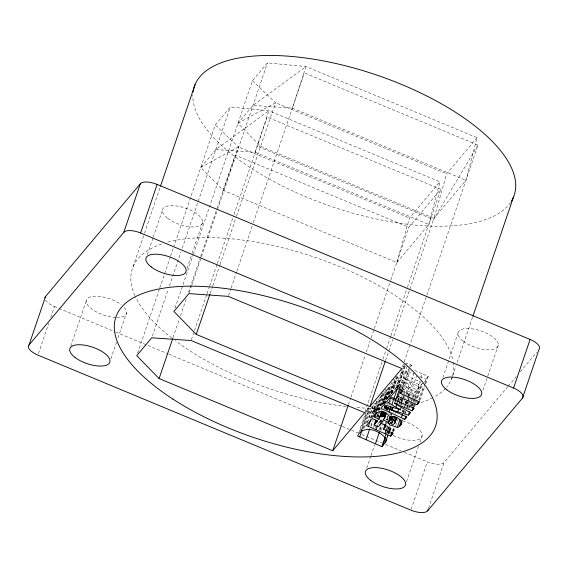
<?xml version="1.0" encoding="UTF-8"?>
<svg xmlns="http://www.w3.org/2000/svg" width="568" height="568" viewBox="0 0 568 568"><rect width="100%" height="100%" fill="white"/><g stroke="black" fill="none" stroke-linecap="round" stroke-linejoin="round"><path stroke-width="0.43" stroke-dasharray="2.84 2.13" d="M215.826 149.576L255.181 152.309L268.863 110.746L215.826 149.576L200.809 167.425L223.189 190.351L396.805 262.522L428.805 224.481L439.909 181.845L268.863 110.746L230.296 107.075L215.279 124.917L174.042 246.058M393.865 336.128L433.959 218.346L465.959 180.304L477.063 137.676L306.017 66.577L267.443 62.899L252.433 80.748L193.539 253.754M396.805 262.522L409.493 218.013L439.909 181.845M477.063 137.676L446.647 173.836L433.959 218.346L260.336 146.182L237.964 123.249L252.98 105.407L306.017 66.577L292.335 108.133L252.98 105.407M393.39 391.998C391.785 389.243 387.596 390.685 387.603 393.837L383.684 391.764L377.237 410.685M38.468 353.438L48.727 323.284M50.722 317.427L54.429 306.535A14.072 5.794 18.8 0 1 45.582 300.152M70.815 346.132L86.215 300.905M133.068 266.754L144.215 234.016M144.499 233.178L160.219 187.007M110.867 358.813L116.568 342.064M117.995 337.875L126.55 312.748M147.261 254.748L152.962 237.999M153.246 237.161L162.37 210.366M137.591 353.133L159.516 288.721M159.807 287.884L170.343 256.935M170.627 256.097L173.758 246.895M152.316 336.128L168.263 289.275M169.406 285.931L181.078 251.631M182.221 248.287L230.296 107.075M187.021 268.266L191.87 254.031M192.154 253.193L202.705 222.209M175.029 308.126L193.255 254.585M173.062 337.584L179.332 319.18M180.468 315.829L186.446 298.264M188.441 292.406L200.405 257.276M200.689 256.438L216.919 208.754M217.203 207.916L235.173 155.135L408.797 227.306L440.796 189.265L267.173 117.093L233.824 215.052M189.187 292.79L191.466 286.094M191.75 285.264L201.15 257.652M201.434 256.821L267.443 62.899M191.395 339.692L194.242 331.329M194.526 330.491L206.773 294.522M207.057 293.684L209.336 286.989M209.62 286.158L217.026 264.404M217.31 263.566L233.54 215.883M210.252 293.308L212.538 286.599M212.822 285.761L219.674 265.632M219.958 264.794L236.231 216.997M236.515 216.159L275.601 102.737L252.433 80.748M228.549 295.523L230.821 288.828M231.112 287.99L236.522 272.1M236.806 271.263L252.185 226.085M253.321 222.741L304.327 72.917L477.951 145.088L410.43 343.434M348.397 404.735L350.676 398.04M350.96 397.202L365.196 355.376M366.339 352.032L370.038 341.155M371.181 337.811L374.028 329.44M374.312 328.609L390.543 280.926M390.827 280.088L408.797 227.306M365.011 411.864L382.669 359.998M382.953 359.161L386.375 349.121M386.659 348.283L390.642 336.575M390.926 335.738L407.164 288.054M407.448 287.216L440.796 189.265M358.742 432.717L366.303 410.508L368.589 407.753L361.028 429.962M360.197 430.587L367.475 409.201M361.766 429.926L369.328 407.717M385.587 360.446L392.722 339.479M362.533 428.655L368.412 411.381L366.303 410.508M363.357 428.499L370.357 407.938M364.336 428.045L372.182 405.005M367.269 422.819L373.709 403.898L376.882 403.919L382.207 405.19M367.524 422.28L373.687 404.182M370.159 418.609L375.2 403.805M370.94 417.785L376.818 400.511M373.403 411.267L375.405 408.222L378.984 407.945L378.572 409.159L375.888 409.059L373.403 411.267L375.824 412.325M371.188 418.169L377.067 400.894L375.086 400.071M374.234 410.103L374.653 408.889M372.402 417.075L376.882 403.919M372.565 417.757L373.403 415.286M373.68 414.462L379.566 397.188M375.888 409.059L376.3 407.845M375.27 412.574L381.433 394.476M370.84 425.617L372.523 420.682M375.796 411.885L381.675 394.611M377.045 408.967L377.457 407.753M371.195 426.44L373.155 420.682M376.513 410.813L378.757 404.231M376.449 411.41L382.889 392.488M377.99 410.032L384.437 391.111M378.678 410.359L385.963 388.974M372.956 427.775L373.517 426.135M376.598 417.082L378.558 411.324M378.835 410.501L380.794 404.743M376.918 416.791L378.04 413.504M379.154 410.21L382.796 399.517L386.304 395.442L380.965 393.077M377.422 417.111L379.381 411.353M381.064 406.418L387.362 387.859M382.015 405.048L388.178 386.95M377.954 417.459L379.637 412.524M382.434 404.295L384.955 396.897M378.082 417.828L380.319 411.246M382.839 403.848L385.36 396.443M382.967 404.217L385.764 395.988M383.017 404.231L389.172 386.133L395.193 388.015L394.632 389.662M375.072 428.45L376.193 425.162M383.379 403.976L389.541 385.878M384.174 403.841L388.093 392.325M384.259 403.848L391.544 382.463M384.508 403.734L388.711 391.395M384.38 404.388L390.543 386.29M377.727 424.743L379.126 420.625M383.989 407.128L384.827 404.657M385.111 403.834L386.226 400.546M386.51 399.723L389.591 390.677M383.947 408.605L385.345 404.494M387.305 398.736L390.11 390.507M379.396 422.67L380.794 418.552M384.437 407.86L384.998 406.212L388.789 408.001M387.404 399.134L393.844 380.212M379.665 422.713L381.064 418.595M384.706 407.902L385.828 404.615M384.543 408.584L385.942 404.473M386.119 403.926L386.68 402.279M388.185 397.891L391.998 386.652M380.248 422.599L381.923 417.665M385.005 408.619L385.565 406.972M385.182 408.683L385.743 407.036M389.066 397.217L395.79 377.471M389.257 397.28L395.136 379.999L409.059 384.316L395.243 376.101M380.858 422.358L382.541 417.423M385.338 409.194L386.744 405.083M385.814 408.889L387.774 403.131M390.294 395.733L391.97 390.798M391.373 392.942L397.259 375.668M381.433 422.571L382.555 419.283M386.19 408.584L387.34 405.289M391.544 392.95L393.503 387.191M379.403 429.294L380.24 426.831M381.639 422.713L382.2 421.073M386.126 409.549L386.964 407.086M391.657 393.589L397.82 375.491M386.162 410.046L388.121 404.288M391.764 393.596L392.602 391.125M392.161 393.013L397.486 377.386M366.722 468.174L370.712 456.445M370.996 455.607L374.702 444.723M379.836 429.649L380.979 426.298M386.396 410.068L387.518 406.78M386.943 409.635L388.342 405.524M379.949 430.558L381.625 425.617M382.747 422.329L383.308 420.682M387.184 409.997L388.583 405.879M387.525 409.748L388.37 407.277M387.632 410.231L389.037 406.113M389.314 405.289L390.152 402.826M390.436 402.002L390.997 400.355M402.449 366.857L403.876 362.675M404.16 361.837L410.139 344.265M381.227 430.21L383.464 423.629M387.944 410.472L388.505 408.825M395.079 390.067L402.918 367.035L405.595 363.825M395.995 388.42L398.516 381.014M396.705 387.61L404.267 365.401M396.911 387.909L398.31 383.798L417.068 389.634L419.113 387.206L403.308 377.798L420.71 385.303L422.784 382.839M387.525 416.046L387.113 417.26L387.837 416.543M397.472 387.681L405.034 365.465M385.196 424.211L388.271 415.165M397.657 387.681L402.698 372.878L400.61 371.976M397.898 387.639L406.297 362.959L411.743 365.338L411.182 366.985M386.133 423.927L386.978 421.456M387.255 420.632L388.377 417.345M398.864 387.639L399.986 384.351M389.84 414.633L390.954 411.346M387.049 423.842L387.894 421.371M389.854 415.613L390.415 413.965M399.673 387.894L400.788 384.607M399.915 387.724L407.469 365.38M391.111 415.144L392.232 411.85M386.623 428.641L388.583 422.883M386.801 428.847L388.76 423.089M391.281 415.684L392.119 413.213M400.951 388.129L406.83 370.854L413.738 373.85M393.077 412.51L394.199 409.216M385.516 435.954L386.638 432.667M387.759 429.38L390.28 421.974M385.459 436.281L386.297 433.81M386.581 432.986L387.419 430.523M387.703 429.699L390.5 421.47M397.742 400.248L398.58 397.785M397.813 400.845L398.928 397.557M401.732 389.329L405.375 378.636M387.049 433.072L387.887 430.601M388.171 429.784L391.529 419.908M398.118 400.845L399.595 396.578M401.924 389.428L409.507 367.212M409.791 366.388L410.352 364.748M402.307 388.966L409.031 369.221M387.532 432.993L391.728 420.654M398.736 400.227L399.375 398.587M386.879 437.097L387.717 434.626M387.994 433.803L388.839 431.339M389.115 430.516L391.075 424.757M391.359 423.934L392.481 420.647M386.822 437.836L387.937 434.548M388.221 433.725L389.059 431.254M389.343 430.438L391.302 424.679M391.579 423.856L392.417 421.385M392.168 422.819L392.729 421.172M399.453 401.434L400.014 399.787L401.47 399.134M403.337 390.017L410.06 370.272M387.163 438.205L388.285 434.91M388.562 434.087L389.407 431.623M389.683 430.8L391.082 426.689M392.204 423.394L392.765 421.747M388.796 433.668L389.641 431.197M389.918 430.381L391.04 427.086M392.438 422.975L392.999 421.328M395.569 413.752L396.414 411.289M398.935 403.883L401.171 397.302M399.254 403.876L401.491 397.295M401.775 396.471L402.613 394M402.889 393.177L403.45 391.537L405.211 392.161L408.257 393.83L410.032 395.754M390.223 431.091L391.622 426.98M401.171 401.214L402.293 397.92M401.079 402.101L401.924 399.638M400.312 404.423L402.549 397.841M402.833 397.018L403.67 394.547M403.954 393.73L406.475 386.325M401.015 404.501L404.373 394.625M404.65 393.801L405.211 392.161M401.079 405.098L401.917 402.634M402.272 401.888L403.954 396.954L403.791 396.18M392.339 431.275L393.738 427.164M392.914 431.275L394.597 426.341M393.042 431.36L394.717 426.426M404.579 397.479L409.918 381.71M393.709 431.609L395.385 426.675M395.669 425.851L397.905 419.269M402.669 405.289L406.028 395.413M406.305 394.59L406.865 392.95M406.837 394.49L414.399 372.281M402.101 411.928L402.939 409.457M405.183 402.875L405.737 401.235M407.696 395.477L408.257 393.83M402.62 411.906L403.181 410.259M405.417 403.685L405.978 402.037L408.101 400.717M405.822 403.344L408.058 396.762M408.342 395.946L413.099 381.959M403.031 412.723L403.869 410.252M406.113 403.67L406.951 401.207M408.633 396.272L410.032 392.154L391.061 383.499M403.173 412.872L404.011 410.408M406.255 403.827L406.816 402.18M408.775 396.421L409.336 394.774M404.175 412.233L404.735 410.593M406.979 404.011L407.817 401.54M409.528 396.57L416.529 376.002M407.235 403.983L408.072 401.512M404.735 413.369L405.325 411.544M406.695 407.611L408.406 402.499M402.471 420.789L403.344 418.254M404.991 413.39L405.58 411.672M406.951 407.625L408.662 402.627M405.375 413.547L405.935 411.899M407.334 407.788L408.179 405.318M408.456 404.494L409.578 401.207M409.855 400.383L413.22 390.514L398.31 383.798M408.498 408.64L409.336 406.17M409.613 405.346L412.134 397.948M412.418 397.124L413.532 393.83L415.506 391.487L413.22 390.514M409.173 408.264L411.417 401.683M411.693 400.859L412.538 398.388M412.815 397.572L414.498 392.63M410.749 405.474L412.425 400.539M413.547 397.245L415.506 391.487M411.466 406.084L412.865 401.974M413.149 401.15L419.851 381.27M420.973 377.983L422.372 373.872L412.801 369.661M411.956 406.525L413.326 402.35M413.632 401.59L414.441 399.063M414.754 398.303L420.355 381.852L399.964 373.07M412.673 406.127L413.788 402.833M414.072 402.009L414.91 399.545M415.194 398.722L419.113 387.206M413.433 406.688L414.548 403.401M414.832 402.577L420.71 385.303M413.88 407.079L415.563 402.144M416.678 398.85L421.719 384.046M414.661 406.695L415.783 403.408M416.06 402.584L422.5 383.663M418.786 399.829L423.55 385.85M424.665 382.555L425.787 379.268L428.236 376.357L422.372 373.872M419.184 400.774L424.786 384.316M425.063 383.499L427.022 377.741M420.114 400.213L424.594 387.049M425.716 383.762L428.236 376.357M406.489 481.692L418.46 446.519M419.887 442.33L422.166 435.628M442.877 377.628L457.985 333.246M451.468 379.239L452.32 376.726M452.611 375.881L456.04 365.813M457.183 362.455L472.895 316.284M411.147 509.304L427.313 461.812A14.072 5.794 18.8 0 0 444.126 462.459L507.764 386.701M428.52 508.289L444.126 462.459M482.928 390.308L487.486 376.911M487.77 376.073L498.321 345.088M223.189 190.351L238.446 146.906L215.279 124.917M403.6 397.699L403.954 396.954M477.951 145.088L433.547 219.56L259.924 147.396L259.59 145.415M406.83 370.854L404.672 373.744L402.698 372.878M508.332 386.027L516.291 376.556M520.267 371.82L536.746 352.203M410.131 367.02L411.743 365.338M237.964 123.249L275.601 102.737L446.647 173.836M200.809 167.425L238.446 146.906L409.493 218.013M378.572 409.159L379.779 409.471M392.665 379.168L395.136 379.999M380.39 409.627L381.746 410.124M400.014 399.787L405.978 402.037M292.335 108.133L465.959 180.304M255.181 152.309L428.805 224.481M54.429 306.535L114.942 331.733M115.758 332.074L168.093 353.871M168.909 354.205L341.453 426.057M342.27 426.398L358.628 433.206M361.894 434.57L382.342 443.083M385.608 444.446L401.15 450.914M404.416 452.277L427.313 461.812M377.067 400.894L383.961 403.848M368.412 411.381L373.971 413.76M382.796 399.517L385.565 400.717M373.815 410.053L376.236 411.111M376.627 412.673L379.857 414.086M377.109 415.13L378.671 415.819M419.802 376.541L425.787 379.268M385.75 418.95L388.157 420.05M410.032 392.154L413.532 393.83M388.846 413.291L388.938 414.001M510.525 202.478A168.895 69.502 18.8 0 1 332.649 206.901A168.895 69.502 18.8 0 1 192.843 95.026M452.256 377.109A168.895 69.502 18.8 0 1 446.597 387.149M445.525 388.363A168.895 69.502 18.8 0 1 434.385 396.911M432.93 397.692A168.895 69.502 18.8 0 1 420.008 402.889M412.886 404.778A168.895 69.502 18.8 0 1 409.72 405.46M388.413 408.072A168.895 69.502 18.8 0 1 385.85 408.2M379.722 408.371A168.895 69.502 18.8 0 1 355.156 407.405M346.125 406.482A168.895 69.502 18.8 0 1 175.363 340.722M171.912 338.081A168.895 69.502 18.8 0 1 135.617 297.135M134.914 295.623A168.895 69.502 18.8 0 1 162.931 243.608M167.823 242.16A168.895 69.502 18.8 0 1 339.671 266.64A168.895 69.502 18.8 0 1 452.994 360.694M453.285 362.356A168.895 69.502 18.8 0 1 452.483 376.385M124.214 307.515A21.115 8.69 18.8 0 1 116.745 317.498M115.829 317.476A21.115 8.69 18.8 0 1 89.439 307.068A21.115 8.69 18.8 0 1 93.976 296.219A21.115 8.69 18.8 0 1 121.162 304.739M402.726 420.824A21.115 8.69 18.8 0 1 421.527 437.41A21.115 8.69 18.8 0 1 392.808 435.251M391.281 434.435A21.115 8.69 18.8 0 1 387.83 432.248M381.831 423.785A21.115 8.69 18.8 0 1 384.898 420.135M386.446 419.603A21.115 8.69 18.8 0 1 388.256 419.241M167.759 218.375A21.115 8.69 18.8 0 0 201.832 224.303A21.115 8.69 18.8 0 0 178.025 206.177A21.115 8.69 18.8 0 0 167.759 218.375M463.374 341.254A21.115 8.69 18.8 0 0 497.447 347.183A21.115 8.69 18.8 0 0 473.641 329.057A21.115 8.69 18.8 0 0 463.374 341.254"/><path stroke-width="0.85" d="M386.283 441.073L386.602 439.845C381.469 430.942 363.392 423.707 357.627 436.004L381.881 446.654L385.139 442.777L386.836 439.426M374.433 415.045L373.872 416.692L378.92 419.34L381.987 411.133M28.982 345.067L45.518 296.496L140.324 183.776A14.072 5.794 18.8 0 1 157.137 184.422L530.107 339.458A14.072 5.794 18.8 0 1 539.018 349.498L522.482 398.076L427.676 510.788A14.072 5.794 18.8 0 1 410.863 510.142L37.893 355.106A14.072 5.794 18.8 0 1 28.982 345.067L123.788 232.347L140.324 183.776M123.788 232.347A14.072 5.794 18.8 0 1 140.601 233.001L157.137 184.422M160.503 186.169L195.08 84.604M159.111 378.572L136.739 355.646L151.748 337.797L191.111 340.53L364.727 412.702L332.734 450.743L159.111 378.572L172.778 338.421M196.265 334.403L173.893 311.47L188.903 293.628L228.258 296.361L401.881 368.525L369.889 406.567L196.265 334.403L209.968 294.146M332.734 450.743L348.113 405.566M361.205 431.573L361.766 429.926M369.889 406.567L385.303 361.284M359.736 436.884L361.972 430.303M385.196 424.211L383.514 429.145L393.148 433.256L390.656 436.21L368.383 426.398L370.627 419.816M366.083 439.604L369.725 428.911M375.001 417.267L376.676 412.332M383.514 429.145L386.425 425.68L381.149 423.394L378.267 426.824L374.12 425.02L375.796 420.086M374.12 425.02L375.185 423.692L376.3 420.405M375.185 423.692L376.832 420.753M376.676 421.946L377.237 420.299M378.92 419.34L381.653 411.246M376.051 429.678L377.45 425.567M380.027 416.891L380.908 416.174L382.591 411.239M380.908 416.174L381.426 416.01L382.825 411.899M381.426 416.01L382.023 415.989L383.421 411.871M382.023 415.989L382.662 416.088L384.06 411.977M380.02 424.821L380.581 423.181M390.89 416.23L388.441 422.393L383.038 419.937L384.728 417.97L384.422 417.04L383.293 416.294L384.692 412.183M383.925 416.628L385.324 412.517M401.221 407.348L400.376 409.819L388.803 402.889L390.486 397.948M384.422 417.04L385.821 412.929M375.469 443.714L379.389 432.198M384.103 419.042L386.112 413.39M384.728 417.97L386.41 413.035M400.376 409.819L383.982 404.672L380.901 408.335L404.856 419.333L406.823 416.99L389.627 409.294L390.748 406.006M389.059 411.999L390.457 407.888M391.821 404.75L393.78 398.992M400.667 388.952L398.147 396.357L395.995 399.24L394.022 398.374L397.38 388.505M385.012 427.214L385.857 424.75M389.627 409.294L391.302 409.847L392.14 407.384M391.302 409.847L392.112 410.103L393.226 406.816M392.112 410.103L408.385 415.137L410.43 412.709L394.625 403.294L395.747 400.007M395.995 399.24L399.631 388.547M388.441 422.393L390.401 416.635M384.941 433.576L386.346 429.465M389.208 421.165L390.067 420.384L391.466 416.273M381.881 446.654L385.239 436.778M390.067 420.384L391.018 419.993L392.14 416.699M388.803 402.889L386.56 401.604L389.698 397.877L414.1 408.342L412.027 410.806L396.691 404.139L397.813 400.845M382.846 445.411L385.651 437.183M395.953 407.27L397.075 403.976M398.147 396.357L417.104 404.764L419.553 401.86L400.525 393.539L401.64 390.244L397.614 388.462L390.535 396.876L394.022 398.374M400.525 393.539L402.03 389.79M391.018 419.993L392.097 419.979L393.212 416.685M385.139 442.777L386.538 438.659M373.872 416.692C375.98 409.152 387.39 410.927 389.52 417.231C395.74 414.25 408.115 423.21 397.295 427.541L391.331 425.29L393.517 424.31L395.271 422.457L394.455 420.952L393.333 420.334L394.732 416.223M394.455 420.952L395.853 416.841M397.792 411.828L398.913 408.534M395.108 421.683L396.507 417.572M394.916 423.195L396.876 417.437M390.656 436.21L391.778 432.922M391.92 434.655L392.758 432.184M397.295 427.541L400.099 419.312M404.416 407.462L405.538 404.167M401.349 417.657L402.471 414.37M399.418 426.22L401.377 420.462M408.122 400.681L409.244 397.387M400.816 424.885L401.938 421.598M401.349 424.083L401.91 422.436M404.856 419.333L405.978 416.046M405.815 418.133L406.376 416.486M408.385 415.137L409.507 411.843M409.4 413.866L409.961 412.226M412.027 410.806L413.149 407.512M413.042 409.542L413.603 407.902M417.104 404.764L418.225 401.477M418.346 403.237L418.907 401.597M472.895 316.284L513.472 197.089M427.676 510.788L428.236 509.12M522.482 398.076A14.072 5.794 18.8 0 0 513.571 388.029L530.107 339.458M376.272 422.393L377.621 420.938L372.281 418.58L366.403 425.567L368.383 426.398M400.909 393.077L403.06 390.841L401.668 390.244M392.097 419.979L393.333 420.334M382.662 416.088L383.293 416.294M394.625 403.294L396.691 404.139M140.601 233.001L513.571 388.029M193.099 91.931A168.895 69.502 18.8 0 1 377.649 75.381A168.895 69.502 18.8 0 1 511.377 201.171M44.936 297.895A14.072 5.794 18.8 0 1 45.518 296.496M172.878 399.091A168.895 69.502 18.8 0 0 434.932 427.818A168.895 69.502 18.8 0 0 219.39 287.806A168.895 69.502 18.8 0 0 172.878 399.091M446.839 389.833A21.115 8.69 18.8 0 0 480.911 395.754A21.115 8.69 18.8 0 0 457.105 377.628A21.115 8.69 18.8 0 0 446.839 389.833M370.684 480.372A21.115 8.69 18.8 0 0 404.757 486.3A21.115 8.69 18.8 0 0 380.95 468.167A21.115 8.69 18.8 0 0 370.684 480.372M75.068 357.492A21.115 8.69 18.8 0 0 109.134 363.421A21.115 8.69 18.8 0 0 85.335 345.294A21.115 8.69 18.8 0 0 75.068 357.492M151.223 266.953A21.115 8.69 18.8 0 0 185.296 272.881A21.115 8.69 18.8 0 0 161.489 254.748A21.115 8.69 18.8 0 0 151.223 266.953"/></g></svg>
